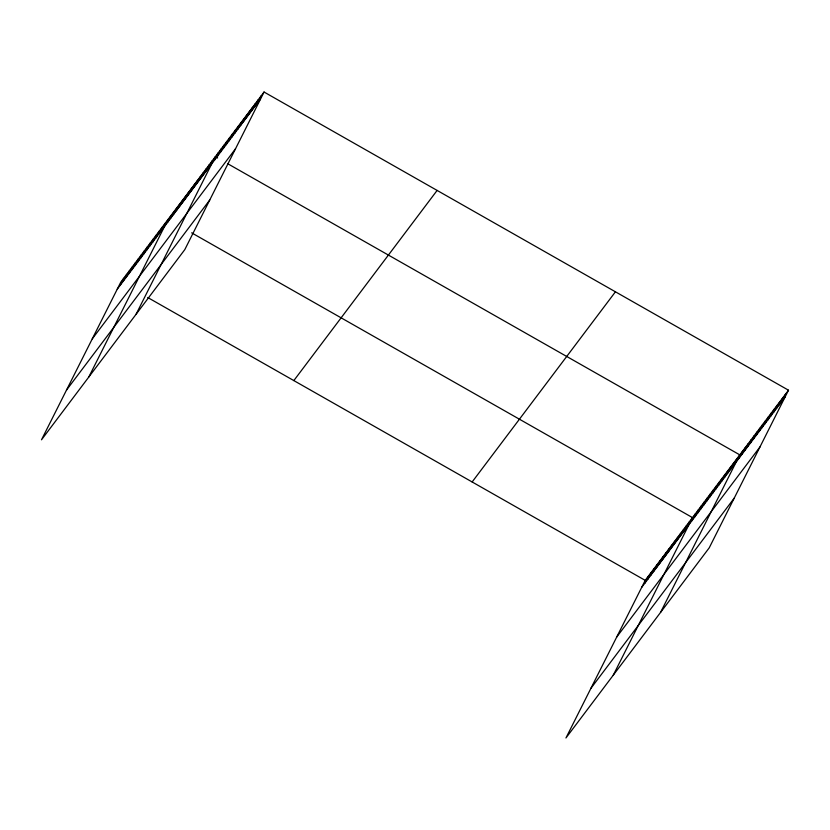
<?xml version="1.0" encoding="UTF-8"?>
<svg xmlns="http://www.w3.org/2000/svg" width="830" height="830" viewBox="0 0 830 830"><rect width="100%" height="100%" fill="white"/><g stroke="black" fill="none" stroke-linecap="round" stroke-linejoin="round"><path stroke-width="1.25" d="M120.194 285.281L123.722 278.257M123.151 281.36L126.679 274.336M126.098 277.438L129.636 270.414M129.055 273.516L132.593 266.492M132.012 269.594L135.549 262.571M134.968 265.673L138.496 258.649M137.925 261.751L141.453 254.727M140.882 257.829L144.41 250.805M143.829 253.907L147.367 246.884M146.786 249.986L150.323 242.962M149.742 246.064L153.28 239.04M152.699 242.142L156.227 235.118M155.656 238.22L159.184 231.197M158.613 234.299L162.141 227.275M161.57 230.377L165.097 223.353M88.789 377.038L168.054 219.431M167.473 222.533L171.011 215.51M170.43 218.612L173.968 211.588M173.387 214.69L176.915 207.666M176.344 210.768L179.871 203.744M179.301 206.846L182.828 199.823M182.247 202.925L185.785 195.901M185.204 199.003L188.742 191.979M188.161 195.081L191.699 188.057M191.118 191.159L194.645 184.136M194.075 187.238L197.602 180.214M197.032 183.316L200.559 176.292M199.989 179.394L203.516 172.37M202.935 175.472L206.473 168.449M205.892 171.551L209.43 164.527M208.849 167.629L212.387 160.605M136.068 314.29L215.333 156.683L217.585 157.959M214.669 159.9L218.207 152.876M217.533 156.102L221.071 149.078M220.407 152.295L223.934 145.271M223.27 148.487L226.798 141.463M226.134 144.69L229.661 137.666M228.997 140.882L232.535 133.858M231.861 137.085L235.398 130.061M234.734 133.277L238.262 126.253M237.598 129.48L241.125 122.456M240.461 125.672L243.999 118.649M243.325 121.865L246.863 114.851M246.188 118.068L249.726 111.044M249.062 114.26L252.59 107.236M251.926 110.463L255.453 103.439M254.789 106.655L258.327 99.631M257.653 102.858L261.191 95.834M264.054 92.026L184.789 249.633L41.5 439.796L120.765 282.179L264.054 92.026L788.5 390.204L709.235 547.821L565.946 737.974L645.211 580.367L788.5 390.204M644.64 583.469L648.168 576.445M647.597 579.548L651.125 572.524M650.544 575.626L654.082 568.602M653.501 571.704L657.038 564.68M656.457 567.782L659.995 560.758M659.414 563.861L662.942 556.837M662.371 559.939L665.899 552.915M665.328 556.017L668.856 548.993M668.275 552.095L671.812 545.071M671.231 548.174L674.769 541.15M674.188 544.241L677.726 537.228M677.145 540.32L680.673 533.306M680.102 536.398L683.63 529.384M683.059 532.476L686.586 525.452M686.016 528.554L689.543 521.531M613.235 675.226L692.5 517.609L191.657 232.846M691.919 520.711L695.457 513.687M694.876 516.789L698.414 509.765M697.833 512.867L701.36 505.844M700.79 508.946L704.317 501.922M703.747 505.024L707.274 498M706.693 501.102L710.231 494.078M709.65 497.18L713.188 490.157M712.607 493.259L716.145 486.235M715.564 489.337L719.091 482.313M718.521 485.415L722.048 478.391M721.478 481.493L725.005 474.47M724.434 477.572L727.962 470.548M727.381 473.65L730.919 466.626M730.338 469.728L733.876 462.704M733.295 465.806L736.833 458.783M660.514 612.467L739.779 454.861L227.7 163.707M739.115 458.077L742.653 451.064M741.979 454.28L745.516 447.256M744.852 450.472L748.38 443.448M747.716 446.675L751.243 439.651M750.579 442.867L754.107 435.843M753.443 439.07L756.981 432.046M756.306 435.262L759.844 428.239M759.18 431.455L762.708 424.441M762.044 427.658L765.571 420.634M764.907 423.85L768.445 416.826M767.771 420.053L771.309 413.029M770.634 416.245L774.172 409.221M773.508 412.448L777.036 405.424M776.372 408.64L779.899 401.616M779.235 404.843L782.773 397.819M782.099 401.035L785.637 394.011M117.238 289.203L260.527 99.05M92.244 338.899L235.533 148.746M66.493 390.1L209.782 199.947M293.83 380.586L437.12 190.423M472.146 481.96L615.435 291.807M641.683 587.391L784.973 397.228M616.69 637.077L759.979 446.924M590.939 688.278L734.228 498.125M147.74 297.524L645.211 580.367"/></g></svg>
